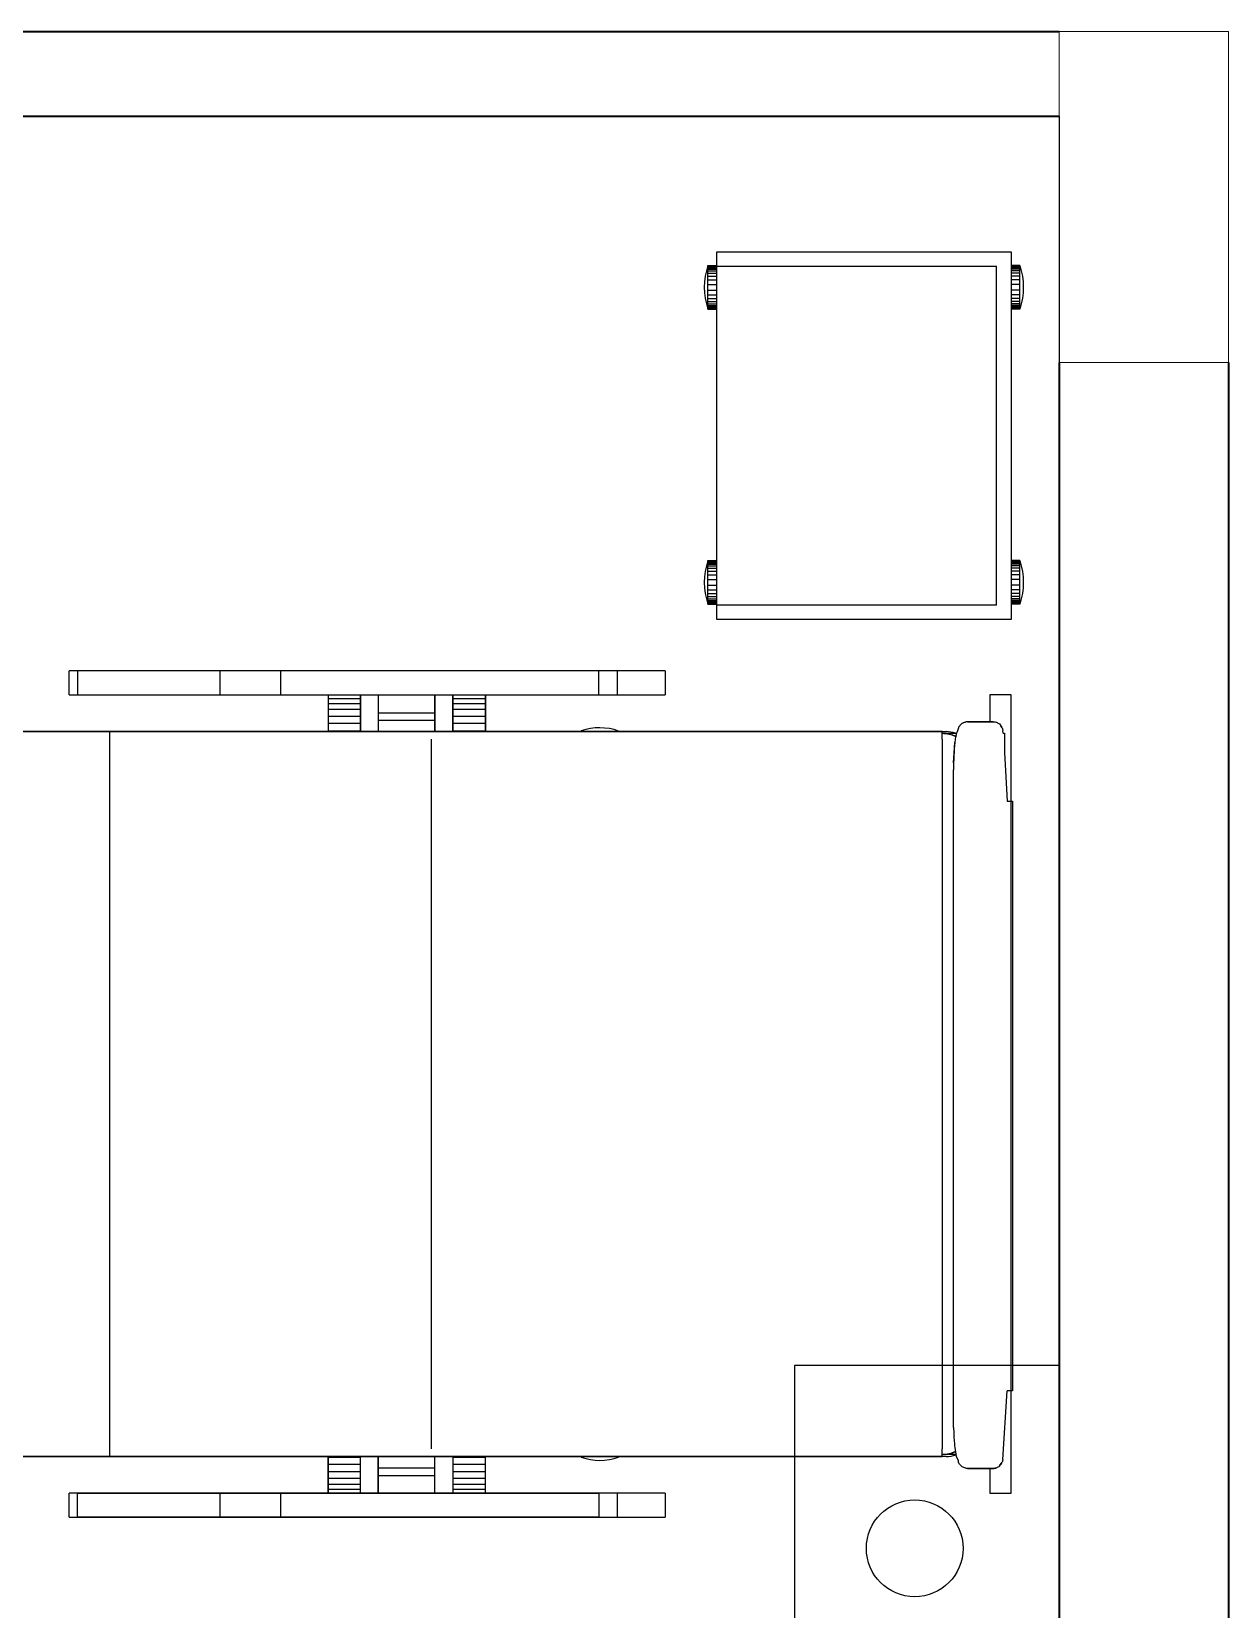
# Model space of a CAD drawing. Extents: x 2733443 to 3206532, y -1516114 to -1264405.
# Drawn here: x 3023266 to 3024893, y -1499048 to -1496903 of the extents above; entities that cross this region are included whole.
import ezdxf

# ---------------------------------------------------------------- set-up
doc = ezdxf.new("R2010")
doc.units = 0
doc.header["$MEASUREMENT"] = 0
doc.linetypes.add('1', pattern=[0, 0, 0])
doc.layers.get('0').update_dxf_attribs({"color": 250, "linetype": '1'})
doc.layers.add('Column', color=162, linetype='Continuous', lineweight=13)
doc.layers.add('WALL', color=7, linetype='1', lineweight=35)
doc.layers.add('furniture', color=33, linetype='Continuous')

# ---------------------------------------------------------------- blocks, each defined once
blk = doc.blocks.new('EQUIPMENT')
at = {"layer": 'furniture'}
for p, q in [((-7379.9, 5145), (-6929.9, 5145)), ((-6929.9, 5145), (-6929.9, 4145)), ((-8276.3, 4358.4), (-8276.3, 4391)), ((-8275.9, 4391), (-8276.2, 4391)), ((-8225.5, 4391), (-8275.9, 4391)), ((-8265, 4391), (-8265, 4358.4)), ((-7555.9, 4391), (-8265, 4391)), ((-8071.5, 4391), (-8225.5, 4391)), ((-8011.6, 4391), (-8071.5, 4391)), ((-8071.5, 4391), (-8071.5, 4358.4)), ((-7988.2, 4391), (-8011.6, 4391)), ((-7911.2, 4391), (-7988.2, 4391)), ((-7988.2, 4358.4), (-7988.2, 4391)), ((-7882.7, 4391), (-7911.2, 4391)), ((-7531.3, 4391), (-7882.7, 4391)), ((-7555.9, 4358.4), (-7555.9, 4391)), ((-7466, 4391), (-7531.3, 4391)), ((-7531.3, 4391), (-7531.3, 4358.4)), ((-7466, 4391), (-7466, 4358.4)), ((-7466, 4391), (-7466, 4358.4)), ((-8276.2, 4358.4), (-8275.9, 4358.4)), ((-8275.9, 4358.4), (-8225.5, 4358.4)), ((-8265, 4358.4), (-7555.9, 4358.4)), ((-8225.5, 4358.4), (-8071.5, 4358.4)), ((-8071.5, 4358.4), (-8011.6, 4358.4)), ((-8011.6, 4358.4), (-7988.2, 4358.4)), ((-7988.2, 4358.4), (-7911.2, 4358.4)), ((-7924, 4358.4), (-7924, 4353.1)), ((-7924, 4358.4), (-7924, 4308.5)), ((-7911.2, 4358.4), (-7882.7, 4358.4)), ((-7882.7, 4358.4), (-7531.3, 4358.4)), ((-7880, 4353.1), (-7880, 4358.4)), ((-7880, 4358.4), (-7880, 4308.5)), ((-7856, 4358.4), (-7856, 4308.5)), ((-7856, 4358.2), (-7856, 4334.1)), ((-7779, 4358.4), (-7779, 4308.5)), ((-7779, 4334.1), (-7779, 4358.2)), ((-7754.3, 4358.4), (-7754.3, 4353.1)), ((-7754.3, 4308.5), (-7754.3, 4358.4)), ((-7710.3, 4353.1), (-7710.3, 4358.4)), ((-7710.3, 4358.4), (-7710.3, 4308.5)), ((-7531.3, 4358.4), (-7466, 4358.4)), ((-7024.4, 4358.6), (-7024.4, 4322)), ((-6995.5, 4358.6), (-7024.4, 4358.6)), ((-6995.5, 3273.3), (-6995.5, 4358.6)), ((-7924, 4353.1), (-7924, 4346.4)), ((-7880, 4353.1), (-7924, 4353.1)), ((-7924, 4346.4), (-7924, 4338.4)), ((-7880, 4346.4), (-7924, 4346.4)), ((-7924, 4338.4), (-7924, 4329.3)), ((-7880, 4338.4), (-7924, 4338.4)), ((-7880, 4346.4), (-7880, 4353.1)), ((-7880, 4338.4), (-7880, 4346.4)), ((-7880, 4329.3), (-7880, 4338.4)), ((-7856, 4334.1), (-7856, 4324.1)), ((-7856, 4334.1), (-7779, 4334.1)), ((-7779, 4324.1), (-7779, 4334.1)), ((-7754.3, 4353.1), (-7754.3, 4346.4)), ((-7710.3, 4353.1), (-7754.3, 4353.1)), ((-7754.3, 4346.4), (-7754.3, 4338.4)), ((-7710.3, 4346.4), (-7754.3, 4346.4)), ((-7754.3, 4338.4), (-7754.3, 4329.3)), ((-7710.3, 4338.4), (-7754.3, 4338.4)), ((-7710.3, 4346.4), (-7710.3, 4353.1)), ((-7710.3, 4338.4), (-7710.3, 4346.4)), ((-7710.3, 4329.3), (-7710.3, 4338.4)), ((-7924, 4329.3), (-7924, 4319.4)), ((-7880, 4329.3), (-7924, 4329.3)), ((-7924, 4319.4), (-7924, 4309.1)), ((-7880, 4319.4), (-7924, 4319.4)), ((-7880, 4319.4), (-7880, 4329.3)), ((-7880, 4309.1), (-7880, 4319.4)), ((-7856, 4324.1), (-7779, 4324.1)), ((-7856, 4324.1), (-7856, 4313.2)), ((-7856, 4313.2), (-7856, 4309)), ((-7779, 4313.2), (-7779, 4324.1)), ((-7779, 4309), (-7779, 4313.2)), ((-7754.3, 4329.3), (-7754.3, 4319.4)), ((-7710.3, 4329.3), (-7754.3, 4329.3)), ((-7754.3, 4319.4), (-7754.3, 4309.1)), ((-7710.3, 4319.4), (-7754.3, 4319.4)), ((-7710.3, 4319.4), (-7710.3, 4329.3)), ((-7710.3, 4309.1), (-7710.3, 4319.4)), ((-7066.9, 4313.8), (-7068.9, 4308.1)), ((-7011.3, 4319), (-7009.3, 4316.6)), ((-7007.5, 4313.5), (-7009.3, 4316.6)), ((-7008.5, 4315.6), (-7008.9, 4315.9)), ((-8902.7, 4309), (-8221.5, 4309)), ((-8898.1, 4308.5), (-7083.9, 4308.5)), ((-8221.5, 4309), (-7773.7, 4309)), ((-8221.5, 4298.1), (-8221.5, 3333.7)), ((-8221.5, 4298.1), (-8221.5, 3333.7)), ((-7880, 4309.1), (-7924, 4309.1)), ((-7784.1, 4298.1), (-7784.1, 3333.7)), ((-7773.7, 4309), (-7089.2, 4309)), ((-7710.3, 4309.1), (-7754.3, 4309.1)), ((-7089.2, 4298.1), (-7089.2, 4309)), ((-7088.7, 4306.3), (-7089.2, 4306.3)), ((-7089.2, 4298.1), (-7089.2, 3333.7)), ((-7088.7, 4306.3), (-7069.6, 4306.3)), ((-7068.9, 4308.1), (-7070, 4305.3)), ((-7006.4, 4306.3), (-7006.7, 4309.9)), ((-7006.4, 4306.3), (-7004.2, 4306.3)), ((-7004.2, 4306.3), (-7004.2, 4280)), ((-7073.4, 4275.9), (-7073.6, 4268.4)), ((-7073.2, 4275), (-7073.4, 4275.9)), ((-7004.2, 4280), (-7001, 4213.8)), ((-7073.7, 3362.9), (-7073.8, 4256.7)), ((-7001, 4213.8), (-6993.4, 4213.8)), ((-6993.4, 4213.8), (-6993.4, 3412.5)), ((-7006.7, 3319.2), (-7001, 3412.5)), ((-6993.4, 3412.5), (-7001, 3412.5)), ((-7089.2, 3322.8), (-7089.2, 3333.7)), ((-7089.2, 3325.9), (-7088.9, 3325.9)), ((-7070.4, 3325.9), (-7088.9, 3325.9)), ((-8221.5, 3322.8), (-8902.7, 3322.8)), ((-7083.9, 3323.3), (-8898.1, 3323.3)), ((-7773.7, 3322.8), (-8221.5, 3322.8)), ((-7924, 3273.4), (-7924, 3323.3)), ((-7924, 3322.6), (-7924, 3312.3)), ((-7924, 3322.6), (-7880, 3322.6)), ((-7924, 3312.3), (-7924, 3302.4)), ((-7880, 3312.3), (-7924, 3312.3)), ((-7880, 3273.4), (-7880, 3323.3)), ((-7880, 3312.3), (-7880, 3322.6)), ((-7880, 3302.4), (-7880, 3312.3)), ((-7856, 3273.4), (-7856, 3323.3)), ((-7856, 3322.8), (-7856, 3318.5)), ((-7856, 3318.5), (-7856, 3307.6)), ((-7779, 3307.6), (-7856, 3307.6)), ((-7856, 3307.6), (-7856, 3297.6)), ((-7779, 3273.4), (-7779, 3323.3)), ((-7779, 3318.5), (-7779, 3322.8)), ((-7779, 3307.6), (-7779, 3318.5)), ((-7779, 3297.6), (-7779, 3307.6)), ((-7089.2, 3322.8), (-7773.7, 3322.8)), ((-7754.3, 3323.3), (-7754.3, 3273.4)), ((-7754.3, 3322.6), (-7754.3, 3312.3)), ((-7754.3, 3322.6), (-7710.3, 3322.6)), ((-7754.3, 3312.3), (-7754.3, 3302.4)), ((-7710.3, 3312.3), (-7754.3, 3312.3)), ((-7710.3, 3273.4), (-7710.3, 3323.3)), ((-7710.3, 3312.3), (-7710.3, 3322.6)), ((-7710.3, 3302.4), (-7710.3, 3312.3)), ((-7070, 3323.8), (-7067.6, 3317.7)), ((-7068.9, 3321), (-7069.2, 3322.5)), ((-7067.6, 3317.7), (-7067.2, 3317)), ((-7026.1, 3307.1), (-7026.6, 3307)), ((-7024.4, 3307), (-7024.4, 3273.3)), ((-7011, 3310.6), (-7011.3, 3310.1)), ((-7011, 3310.6), (-7007.5, 3315.6)), ((-7008.5, 3313.5), (-7008.1, 3314.6)), ((-7924, 3302.4), (-7924, 3293.4)), ((-7880, 3302.4), (-7924, 3302.4)), ((-7924, 3293.4), (-7924, 3285.3)), ((-7880, 3293.4), (-7924, 3293.4)), ((-7924, 3285.3), (-7924, 3278.6)), ((-7880, 3285.3), (-7924, 3285.3)), ((-7880, 3293.4), (-7880, 3302.4)), ((-7880, 3285.3), (-7880, 3293.4)), ((-7880, 3278.6), (-7880, 3285.3)), ((-7856, 3297.6), (-7856, 3273.4)), ((-7856, 3297.6), (-7779, 3297.6)), ((-7779, 3273.4), (-7779, 3297.6)), ((-7754.3, 3302.4), (-7754.3, 3293.4)), ((-7710.3, 3302.4), (-7754.3, 3302.4)), ((-7754.3, 3293.4), (-7754.3, 3285.3)), ((-7710.3, 3293.4), (-7754.3, 3293.4)), ((-7754.3, 3285.3), (-7754.3, 3278.6)), ((-7710.3, 3285.3), (-7754.3, 3285.3)), ((-7710.3, 3293.4), (-7710.3, 3302.4)), ((-7710.3, 3285.3), (-7710.3, 3293.4)), ((-7710.3, 3278.6), (-7710.3, 3285.3)), ((-8276.3, 3240.7), (-8276.3, 3273.4)), ((-8275.9, 3273.4), (-8276.2, 3273.4)), ((-8225.5, 3273.4), (-8275.9, 3273.4)), ((-8265, 3273.4), (-7555.9, 3273.4)), ((-8265, 3240.7), (-8265, 3273.4)), ((-8071.5, 3273.4), (-8225.5, 3273.4)), ((-8011.6, 3273.4), (-8071.5, 3273.4)), ((-8071.5, 3273.4), (-8071.5, 3240.7)), ((-7988.2, 3273.4), (-8011.6, 3273.4)), ((-7911.2, 3273.4), (-7988.2, 3273.4)), ((-7988.2, 3240.7), (-7988.2, 3273.4)), ((-7924, 3278.6), (-7924, 3273.4)), ((-7880, 3278.6), (-7924, 3278.6)), ((-7882.7, 3273.4), (-7911.2, 3273.4)), ((-7531.3, 3273.4), (-7882.7, 3273.4)), ((-7880, 3273.4), (-7880, 3278.6)), ((-7754.3, 3278.6), (-7754.3, 3273.4)), ((-7710.3, 3278.6), (-7754.3, 3278.6)), ((-7710.3, 3273.4), (-7710.3, 3278.6)), ((-7555.9, 3273.4), (-7555.9, 3240.7)), ((-7466, 3273.4), (-7531.3, 3273.4)), ((-7531.3, 3273.4), (-7531.3, 3240.7)), ((-7466, 3273.4), (-7466, 3240.7)), ((-7466, 3273.4), (-7466, 3240.7)), ((-7024.4, 3273.3), (-6995.5, 3273.3)), ((-8276.2, 3240.7), (-8275.9, 3240.7)), ((-8275.9, 3240.7), (-8225.5, 3240.7)), ((-7555.9, 3240.7), (-8265, 3240.7)), ((-8225.5, 3240.7), (-8071.5, 3240.7)), ((-8071.5, 3240.7), (-8011.6, 3240.7)), ((-8011.6, 3240.7), (-7988.2, 3240.7)), ((-7988.2, 3240.7), (-7911.2, 3240.7)), ((-7911.2, 3240.7), (-7882.7, 3240.7)), ((-7882.7, 3240.7), (-7531.3, 3240.7)), ((-7531.3, 3240.7), (-7466, 3240.7))]:
    blk.add_line(p, q, dxfattribs=at)
at = {"layer": 'furniture', "ltscale": 0.75}
for p, q in [((-7395.5, 4460.8), (-7395.5, 4960.8)), ((-7395.5, 4960.8), (-6995.5, 4960.8)), ((-6995.5, 4960.8), (-6995.5, 4460.8)), ((-7407.7, 4882.9), (-7407.7, 4941.9)), ((-7407.7, 4941.9), (-7395.5, 4941.9)), ((-7407.7, 4941), (-7395.5, 4941)), ((-7407.7, 4939.9), (-7395.5, 4939.9)), ((-7407.7, 4938.7), (-7395.5, 4938.7)), ((-7407.7, 4937), (-7395.5, 4937)), ((-7407.7, 4934.7), (-7395.5, 4934.7)), ((-7395.5, 4941.1), (-7015.2, 4941.1)), ((-7015.2, 4480.5), (-7015.2, 4941.1)), ((-6983.4, 4941.9), (-6995.5, 4941.9)), ((-6983.4, 4941.9), (-6995.5, 4941.9)), ((-6983.4, 4941), (-6995.5, 4941)), ((-6983.4, 4939.9), (-6995.5, 4939.9)), ((-6983.4, 4938.7), (-6995.5, 4938.7)), ((-6983.4, 4937), (-6995.5, 4937)), ((-6983.4, 4934.7), (-6995.5, 4934.7)), ((-6983.4, 4882.9), (-6983.4, 4941.9)), ((-7407.7, 4931.7), (-7395.5, 4931.7)), ((-7407.7, 4927.5), (-7395.5, 4927.5)), ((-7407.7, 4922.6), (-7395.5, 4922.6)), ((-7407.7, 4916.4), (-7395.5, 4916.4)), ((-6983.4, 4931.7), (-6995.5, 4931.7)), ((-6983.4, 4927.5), (-6995.5, 4927.5)), ((-6983.4, 4922.6), (-6995.5, 4922.6)), ((-6983.4, 4916.4), (-6995.5, 4916.4)), ((-7407.7, 4908.4), (-7395.5, 4908.4)), ((-7407.7, 4902.2), (-7395.5, 4902.2)), ((-7407.7, 4897.3), (-7395.5, 4897.3)), ((-7407.7, 4893.1), (-7395.5, 4893.1)), ((-7407.7, 4890.1), (-7395.5, 4890.1)), ((-6983.4, 4908.4), (-6995.5, 4908.4)), ((-6983.4, 4902.2), (-6995.5, 4902.2)), ((-6983.4, 4897.3), (-6995.5, 4897.3)), ((-6983.4, 4893.1), (-6995.5, 4893.1)), ((-6983.4, 4890.1), (-6995.5, 4890.1)), ((-7407.7, 4887.8), (-7395.5, 4887.8)), ((-7407.7, 4886.1), (-7395.5, 4886.1)), ((-7407.7, 4884.9), (-7395.5, 4884.9)), ((-7407.7, 4883.8), (-7395.5, 4883.8)), ((-7407.7, 4882.9), (-7395.5, 4882.9)), ((-6983.4, 4887.8), (-6995.5, 4887.8)), ((-6983.4, 4886.1), (-6995.5, 4886.1)), ((-6983.4, 4884.9), (-6995.5, 4884.9)), ((-6983.4, 4883.8), (-6995.5, 4883.8)), ((-6983.4, 4882.9), (-6995.5, 4882.9)), ((-7407.7, 4481.8), (-7407.7, 4540.9)), ((-7407.7, 4540.9), (-7395.5, 4540.9)), ((-7407.7, 4540), (-7395.5, 4540)), ((-7407.7, 4538.9), (-7395.5, 4538.9)), ((-7407.7, 4537.7), (-7395.5, 4537.7)), ((-7407.7, 4536), (-7395.5, 4536)), ((-7407.7, 4533.7), (-7395.5, 4533.7)), ((-7407.7, 4530.7), (-7395.5, 4530.7)), ((-7407.7, 4526.5), (-7395.5, 4526.5)), ((-6983.4, 4540.9), (-6995.5, 4540.9)), ((-6983.4, 4540), (-6995.5, 4540)), ((-6983.4, 4538.9), (-6995.5, 4538.9)), ((-6983.4, 4537.7), (-6995.5, 4537.7)), ((-6983.4, 4536), (-6995.5, 4536)), ((-6983.4, 4533.7), (-6995.5, 4533.7)), ((-6983.4, 4530.7), (-6995.5, 4530.7)), ((-6983.4, 4526.5), (-6995.5, 4526.5)), ((-6983.4, 4481.8), (-6983.4, 4540.9)), ((-7407.7, 4521.6), (-7395.5, 4521.6)), ((-7407.7, 4515.4), (-7395.5, 4515.4)), ((-7407.7, 4507.4), (-7395.5, 4507.4)), ((-6983.4, 4521.6), (-6995.5, 4521.6)), ((-6983.4, 4515.4), (-6995.5, 4515.4)), ((-6983.4, 4507.4), (-6995.5, 4507.4)), ((-7407.7, 4501.2), (-7395.5, 4501.2)), ((-7407.7, 4496.3), (-7395.5, 4496.3)), ((-7407.7, 4492.1), (-7395.5, 4492.1)), ((-7407.7, 4489.1), (-7395.5, 4489.1)), ((-7407.7, 4486.8), (-7395.5, 4486.8)), ((-7407.7, 4485.1), (-7395.5, 4485.1)), ((-7407.7, 4483.9), (-7395.5, 4483.9)), ((-7407.7, 4482.7), (-7395.5, 4482.7)), ((-6983.4, 4501.2), (-6995.5, 4501.2)), ((-6983.4, 4496.3), (-6995.5, 4496.3)), ((-6983.4, 4492.1), (-6995.5, 4492.1)), ((-6983.4, 4489.1), (-6995.5, 4489.1)), ((-6983.4, 4486.8), (-6995.5, 4486.8)), ((-6983.4, 4485.1), (-6995.5, 4485.1)), ((-6983.4, 4483.9), (-6995.5, 4483.9)), ((-6983.4, 4482.7), (-6995.5, 4482.7)), ((-7407.7, 4481.8), (-7395.5, 4481.8)), ((-7015.2, 4480.5), (-7395.5, 4480.5)), ((-6995.5, 4460.8), (-7395.5, 4460.8)), ((-6983.4, 4481.8), (-6995.5, 4481.8))]:
    blk.add_line(p, q, dxfattribs=at)
at = {"layer": 'furniture', "lineweight": -3}
for p, q in [((-6929.9, 3446.8), (-7289.9, 3446.8)), ((-7289.9, 3446.8), (-7289.9, 1906.8))]:
    blk.add_line(p, q, dxfattribs=at)
at = {"layer": 'furniture', "flags": 128}
for points in [[(-7066.9, 4313.8), (-7066.6, 4314.3), (-7066.3, 4314.9), (-7066, 4315.5), (-7065.7, 4316.1)], [(-7064, 4318.2), (-7064.4, 4317.7), (-7064.9, 4317.1), (-7065.3, 4316.6), (-7065.7, 4316.1)], [(-7065.7, 4316.1), (-7065.3, 4316.6), (-7064.9, 4317.1), (-7064.4, 4317.7), (-7064, 4318.2)], [(-7064, 4318.2), (-7063.5, 4318.6), (-7063, 4319), (-7062.5, 4319.5), (-7061.9, 4319.9)], [(-7061.9, 4319.9), (-7061.4, 4320.2), (-7060.8, 4320.5), (-7060.2, 4320.8), (-7059.6, 4321.1)], [(-7059.6, 4321.1), (-7059, 4321.3), (-7058.4, 4321.4), (-7057.8, 4321.6), (-7057.2, 4321.8)], [(-7054.8, 4322), (-7055.4, 4322), (-7056, 4321.9), (-7056.6, 4321.9), (-7057.2, 4321.8)], [(-7044.9, 4322), (-7047.4, 4322), (-7049.9, 4322), (-7052.3, 4322), (-7054.8, 4322)], [(-7054.8, 4322), (-7051.1, 4322), (-7047.4, 4322), (-7044.9, 4322)], [(-7044.9, 4322), (-7046.9, 4322), (-7050.3, 4322), (-7053.7, 4322)], [(-7041.8, 4322), (-7042.4, 4322), (-7043.6, 4322), (-7044.9, 4322)], [(-7044.9, 4322), (-7043.6, 4322), (-7042.4, 4322), (-7041.8, 4322)], [(-7041.8, 4322), (-7038.4, 4322), (-7035, 4322), (-7031.6, 4322), (-7028.2, 4322)], [(-7028.2, 4322), (-7031.6, 4322), (-7035, 4322), (-7038.4, 4322), (-7041.8, 4322)], [(-7041.8, 4322), (-7040.3, 4322), (-7038.7, 4322), (-7038.4, 4322)], [(-7038.4, 4322), (-7038.7, 4322), (-7040.3, 4322), (-7041.8, 4322)], [(-7019.9, 4322), (-7022, 4322), (-7024.1, 4322), (-7026.1, 4322), (-7028.2, 4322)], [(-7028.2, 4322), (-7026.1, 4322), (-7024.1, 4322), (-7022, 4322), (-7019.9, 4322)], [(-7019.9, 4322), (-7019.4, 4322), (-7018.8, 4321.9), (-7018.2, 4321.9), (-7017.6, 4321.8)], [(-7017.6, 4321.8), (-7016.4, 4321.4), (-7015.3, 4321.2)], [(-7015.3, 4321.2), (-7014.3, 4320.7), (-7013.3, 4320.1), (-7012.3, 4319.6), (-7011.3, 4319)], [(-7007.8, 4314), (-7008, 4314.5), (-7008.2, 4315), (-7008.5, 4315.6)], [(-7007.5, 4313.5), (-7007.3, 4312.6), (-7007.1, 4311.7), (-7006.9, 4310.8), (-7006.7, 4309.9)], [(-7073.7, 4266.2), (-7073.3, 4273), (-7072.9, 4279.9), (-7072.5, 4286.8), (-7072.1, 4293.6)], [(-7072.1, 4293.6), (-7072.4, 4289.2), (-7072.7, 4284.8), (-7073, 4280.3), (-7073.4, 4275.9)], [(-7071.1, 4300.4), (-7071.3, 4298.7), (-7071.6, 4297), (-7071.8, 4295.3), (-7072.1, 4293.6)], [(-7070, 4305.3), (-7070.3, 4304.1), (-7070.6, 4302.8), (-7070.8, 4301.6), (-7071.1, 4300.4)], [(-7068.9, 4308.1), (-7069.2, 4307.4), (-7069.5, 4306.7), (-7069.7, 4306), (-7070, 4305.3)], [(-7073.4, 4275.9), (-7073.5, 4271.1), (-7073.6, 4266.3), (-7073.7, 4261.5), (-7073.8, 4256.7)], [(-7073.7, 3362.9), (-7073.6, 3360.5), (-7073.5, 3358), (-7073.5, 3355.6), (-7073.4, 3353.2)], [(-7073.4, 3353.2), (-7073.2, 3350.8), (-7073.1, 3348.5), (-7073, 3346.1), (-7072.8, 3343.8)], [(-7072.8, 3343.8), (-7072.6, 3341.7), (-7072.4, 3339.6), (-7072.2, 3337.5), (-7072.1, 3335.4)], [(-7072.1, 3335.4), (-7071.5, 3332.5), (-7071, 3329.6), (-7070.5, 3326.7), (-7070, 3323.8)], [(-7066.9, 3315.3), (-7067.1, 3316.5), (-7067.3, 3317.2)], [(-7065.7, 3313), (-7066, 3313.6), (-7066.3, 3314.1), (-7066.6, 3314.7), (-7066.9, 3315.3)], [(-7064, 3310.9), (-7064.4, 3311.4), (-7064.9, 3311.9), (-7065.3, 3312.4), (-7065.7, 3313)], [(-7061.9, 3309.2), (-7062.5, 3309.6), (-7063, 3310), (-7063.5, 3310.5), (-7064, 3310.9)], [(-7064, 3310.9), (-7063.5, 3310.5), (-7063, 3310), (-7062.5, 3309.6), (-7061.9, 3309.2)], [(-7057.2, 3307.3), (-7058.4, 3307.7), (-7059.6, 3308.2), (-7060.8, 3308.7), (-7061.9, 3309.2)], [(-7054.8, 3307), (-7055.4, 3307.1), (-7056, 3307.2), (-7056.6, 3307.2), (-7057.2, 3307.3)], [(-7044.9, 3307), (-7047.4, 3307), (-7049.9, 3307), (-7052.3, 3307), (-7054.8, 3307)], [(-7054.8, 3307), (-7052.3, 3307), (-7049.9, 3307), (-7047.4, 3307), (-7044.9, 3307)], [(-7044.9, 3307), (-7043.6, 3307), (-7042.4, 3307), (-7041.8, 3307)], [(-7041.8, 3307), (-7042.4, 3307), (-7043.6, 3307), (-7044.9, 3307)], [(-7028.2, 3307), (-7031.6, 3307), (-7035, 3307), (-7038.4, 3307), (-7041.8, 3307)], [(-7038.4, 3307), (-7038.7, 3307), (-7040.3, 3307), (-7041.8, 3307)], [(-7041.8, 3307), (-7038.4, 3307), (-7035, 3307), (-7031.6, 3307), (-7028.2, 3307)], [(-7041.8, 3307), (-7040.3, 3307), (-7038.7, 3307), (-7038.4, 3307)], [(-7028.2, 3307), (-7026.1, 3307), (-7024.1, 3307), (-7022, 3307), (-7019.9, 3307)], [(-7019.9, 3307), (-7022, 3307), (-7024.1, 3307), (-7026.1, 3307), (-7028.2, 3307)], [(-7019.7, 3307), (-7019.8, 3307), (-7019.8, 3307), (-7019.9, 3307)], [(-7015.3, 3307.8), (-7016.4, 3307.6), (-7017.5, 3307.4), (-7018.6, 3307.2), (-7019.7, 3307)], [(-7019.7, 3307), (-7018.6, 3307.2), (-7017.5, 3307.4), (-7016.4, 3307.6), (-7015.3, 3307.8)], [(-7011.3, 3310.1), (-7012.3, 3309.5), (-7013.3, 3308.9), (-7014.3, 3308.4), (-7015.3, 3307.8)], [(-7011, 3310.6), (-7010.7, 3310.9), (-7009.9, 3311.8), (-7009.2, 3312.6), (-7008.5, 3313.5)], [(-7006.7, 3319.2), (-7006.9, 3318.3), (-7007.1, 3317.4), (-7007.3, 3316.5), (-7007.5, 3315.6)]]:
    blk.add_lwpolyline(points, dxfattribs=at)
at = {"layer": 'furniture', "color": 3, "lineweight": -3}
blk.add_circle((-7126.5, 3198.5), 65.7, dxfattribs=at)
at = {"layer": 'furniture', "ltscale": 0.75}
for centre, start, end in [((-7321.5, 4912.4), 161.0754, 198.9247), ((-7069.5, 4912.4), 341.0754, 18.9247), ((-7321.5, 4511.4), 161.0754, 198.9247), ((-7069.5, 4511.4), 341.0754, 18.9247)]:
    blk.add_arc(centre, 91.1, start, end, dxfattribs=at)
at = {"layer": 'furniture'}
for centre, radius, start, end in [((-7554.8, 4236.9), 76.8, 70.4828, 109.0875), ((-7083.9, 4270.4), 38.1, 70.265, 90), ((-7083.9, 3361.4), 38.1, 270, 290.8391), ((-7554.8, 3394.9), 76.8, 250.9125, 289.5172)]:
    blk.add_arc(centre, radius, start, end, dxfattribs=at)
at = {"layer": 'furniture', "extrusion": (0, 0, -1)}
for centre, major_axis, start_param, end_param in [((-7089.3, 4263.3), (0, -42.9), 3.142715, 3.589242), ((-7088.7, 4263.3), (0, -42.9), 3.141593, 3.57679), ((-7089.4, 3369.5), (0, -43.6), 5.848228, 6.278177), ((-7088.9, 3369.5), (0, 43.6), 2.719018, 3.141593)]:
    blk.add_ellipse(centre, major_axis=major_axis, ratio=0.999962, start_param=start_param, end_param=end_param, dxfattribs=at)
at = {"layer": 'furniture'}
blk.add_open_spline([(-8221.5, 4309), (-8221.5, 4309), (-8221.5, 4308.7), (-8221.5, 4307.6), (-8221.5, 4305.9), (-8221.5, 4302.9), (-8221.5, 4300), (-8221.5, 4298.1)], degree=3, knots=[0, 0, 0, 0, 0.166667, 0.333333, 0.5, 0.666667, 1, 1, 1, 1], dxfattribs=at)
blk.add_open_spline([(-8221.5, 3333.7), (-8221.5, 3331.8), (-8221.5, 3328), (-8221.5, 3323.8), (-8221.5, 3322.8), (-8221.5, 3322.8)], degree=3, dxfattribs=at)

msp = doc.modelspace()

# ---------------------------------------------------------------- linework, layer by layer
at = {"layer": 'Column'}
msp.add_lwpolyline([(3024893.265, -1496903.4359), (3024663.265, -1496903.4359), (3024663.265, -1497353.4359), (3024893.265, -1497353.4359)], close=True, dxfattribs=at)
at = {"layer": 'WALL'}
for p, q in [((3021309.9267, -1496903.4359), (3024663.265, -1496903.4359)), ((3024087.8327, -1496903.4359), (3024663.265, -1496903.4359)), ((3021309.9267, -1497018.4359), (3024087.8327, -1497018.4359)), ((3024087.8327, -1497018.4359), (3024663.265, -1497018.4359)), ((3024663.265, -1497353.4359), (3024663.265, -1498483.4359)), ((3024893.265, -1497353.4359), (3024893.265, -1498483.4359)), ((3024663.265, -1498483.4359), (3024663.265, -1501933.4359)), ((3024893.265, -1498483.4359), (3024893.265, -1500248.4359))]:
    msp.add_line(p, q, dxfattribs=at)

# ---------------------------------------------------------------- block references
at = {"color": 240, "true_color": 0xed1f24}
msp.add_blockref('EQUIPMENT', (3031593.1809, -1502163.4359), dxfattribs=at)

doc.saveas('drawing.dxf')
